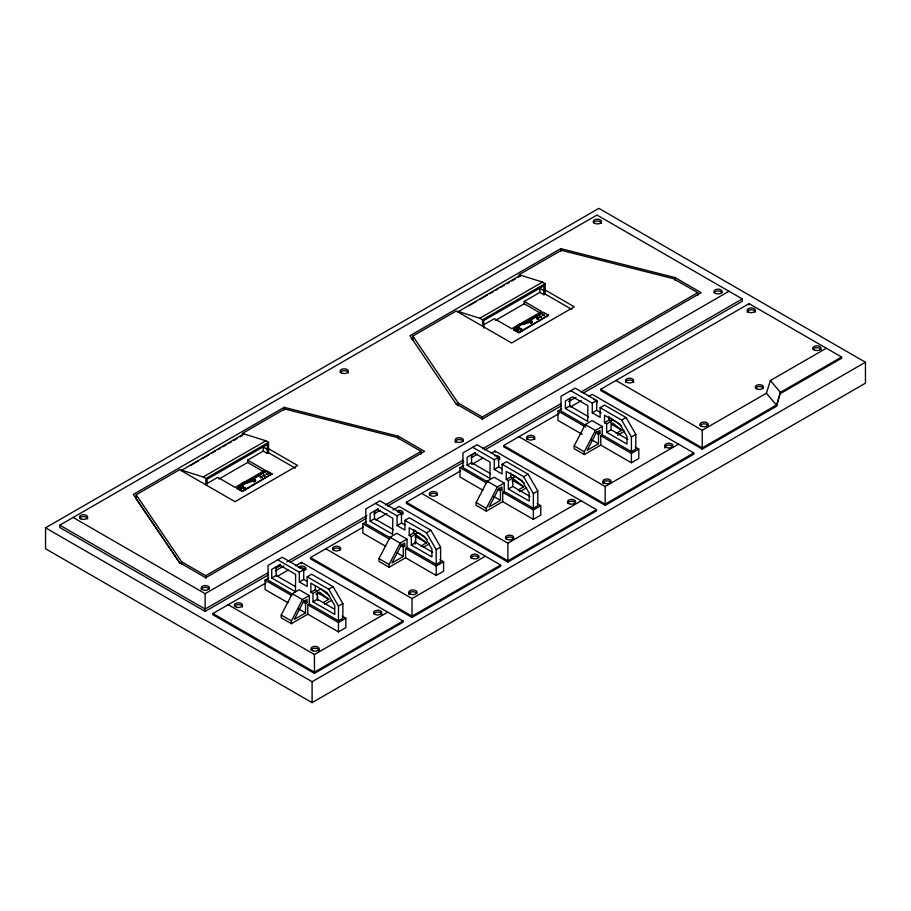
<?xml version="1.0" encoding="UTF-8"?>
<svg xmlns="http://www.w3.org/2000/svg" width="911" height="911" viewBox="0 0 911 911"><rect width="100%" height="100%" fill="white"/><g stroke="black" fill="none" stroke-linecap="round" stroke-linejoin="round"><path stroke-width="1.37" d="M253.975 481.646L254.249 480.689L253.417 480.348M254.454 481.566C251.379 477.797 258.667 480.701 253.85 481.896M529.724 322.061L530.384 321.276L531.067 322.87L532.081 322.54L531.91 321.344L530.908 321.105M529.906 322.107L530.532 321.594L530.817 322.824M264.964 476.032L263.974 474.779L263.085 475.667L264.862 475.667L263.7 475.303L262.983 476.032M268.085 474.232L267.094 472.98L266.206 473.868L267.982 473.868L266.821 473.504L266.103 474.232M254.123 480.188L255.137 479.858M254.317 480.302L255.262 480.359M531.91 322.369L531.409 321.207M615.973 380.479L702.244 430.288L766.413 393.245L770.364 380.536L826.334 348.23M780.385 393.609L841.582 358.274L841.582 357.032L749.093 303.636L600.736 389.282L600.736 390.534L702.244 449.134L776.423 406.317L780.385 392.368L770.364 380.536M342.16 616.109L345.85 618.25L345.85 627.622L338.459 631.892L307.816 614.208L291.395 623.682L281.237 617.829L281.237 615.05L292.283 593.699L299.15 589.736L309.307 595.589L309.307 603.97L338.459 620.801L342.878 618.25L342.878 603.526L333.141 586.673L311.596 574.237L307.178 576.777L307.178 586.49L299.332 581.958L299.332 572.245L277.787 559.809M291.395 623.682L291.395 620.915L302.429 599.563L309.307 595.589M439.899 559.684L443.6 561.814L443.6 571.197L436.198 575.467L405.554 557.771L389.134 567.257L378.987 561.392L378.987 558.614L390.022 537.262L396.9 533.299L407.046 539.164L407.046 547.534L436.198 564.365L440.617 561.814L440.617 547.101L430.88 530.236L409.335 517.801L404.917 520.352L404.917 530.065L397.071 525.533L397.071 515.82L375.537 503.384M389.134 567.257L389.134 564.478L400.18 543.127L407.046 539.164M537.069 503.589L540.758 505.719L540.758 515.091L533.368 519.361L502.724 501.676L486.303 511.162L476.146 505.298L476.146 502.519L487.191 481.167L494.058 477.205L504.216 483.069L504.216 491.439L533.368 508.27L537.775 505.719L537.775 491.006L528.05 474.141L506.505 461.706L502.086 464.257L502.086 473.971L494.24 469.438L494.24 459.725L472.695 447.29M486.303 511.162L486.303 508.384L497.338 487.032L504.216 483.069M635.104 446.982L638.793 449.123L638.793 458.495L631.403 462.765L600.759 445.08L584.327 454.555L574.181 448.702L574.181 445.923L585.226 424.572L592.093 420.609L602.251 426.462L602.251 434.832L631.403 451.662L635.81 449.123L635.81 434.399L626.085 417.545L604.54 405.099L600.121 407.65L600.121 417.363L592.275 412.831L592.275 403.117L570.73 390.682M584.327 454.555L584.327 451.776L595.373 430.436L602.251 426.462M532.081 322.54L530.965 323.041M262.072 477.785L261.184 476.897L260.295 477.785M544.596 315.673L543.708 314.785L542.819 315.673M239.946 487.863L240.094 488.535M240.982 488.467L240.982 487.863M45.55 527.822L598.903 208.357L865.45 362.236L865.45 383.178L312.097 702.643L45.55 548.764L45.55 527.822L312.097 681.713L865.45 362.236M267.959 575.137L205.134 611.418L59.819 527.526L59.819 525.157L596.978 215.042L742.283 298.933L742.283 301.29L583.359 393.051M284.164 407.342L133.325 494.422L179.535 562.577L205.738 577.711L424.572 451.366L398.369 436.232L284.164 407.342L284.164 410.018M456.149 403.88L482.352 419.014L701.197 292.67L674.983 277.536L560.777 248.646L409.95 335.726L456.65 404.757M180.036 563.453L136.194 498.784L136.194 494.764L179.604 469.7L235.004 501.688L297.658 465.521L268.54 448.713M412.808 340.088L412.808 336.068L456.229 311.004L511.618 342.991L574.272 306.825L545.154 290.005M181.175 470.611L243.829 433.864L265.864 440.799L268.54 442.347L268.54 452.733L295.232 468.14M190.968 465.168L198.325 460.92M202.003 458.791L209.359 454.543M211.807 453.131L215.497 451.002M217.945 449.59L220.394 448.178M222.853 446.754L226.532 444.636M228.98 443.213L231.428 441.801M233.888 440.389L237.566 438.259M240.014 436.847L242.474 435.435M457.8 311.915L520.443 275.168L542.478 282.103L545.154 283.651L545.154 294.025L571.846 309.444M411.168 339.04L413.628 337.617M457.777 312.131L460.226 310.719M468.812 305.766L476.168 301.518M479.846 299.389L487.203 295.141M489.662 293.729L493.341 291.6M495.789 290.188L498.237 288.764M500.697 287.352L504.375 285.234M506.823 283.811L509.283 282.399M511.731 280.975L515.41 278.857M517.858 277.445L520.318 276.022M181.175 470.042L203.21 476.965L265.864 440.799M457.8 311.346L479.835 318.269L542.478 282.103M203.21 476.965L205.886 478.514L268.54 442.347M479.835 318.269L482.511 319.818L545.154 283.651M206.74 483.718L217.752 477.353L235.163 487.408L265.033 470.156L247.633 460.112L247.633 462.458L218.947 479.015M247.633 460.112L263.245 451.093L267.299 453.439L268.54 452.733M483.354 325.022L494.377 318.656L511.777 328.712L541.646 311.46L524.246 301.416L524.246 303.762L495.573 320.319M524.246 301.416L539.859 292.397L543.924 294.743L545.154 294.025M242.326 487.408L245.458 489.708L242.269 491.553L237.042 488.547L240.242 486.201M241.21 485.631L266.729 470.896L271.956 473.914L246.425 489.15L241.21 485.631L246.425 488.649L271.956 473.914M237.042 488.547L239.172 487.317M241.21 486.144L266.729 470.896M513.667 329.338L516.856 327.505L513.667 329.839L518.883 332.356L522.071 331.012L518.883 332.857L513.667 329.839M548.57 315.217L543.355 312.2L517.824 326.935L523.051 329.953L548.57 315.217L523.051 330.454L517.824 327.436M523.905 323.929L542.136 313.407M237.042 488.034L242.269 491.052L245.458 489.207M136.194 494.764L181.631 561.791L205.738 575.706L421.11 451.366L421.11 454.042M412.808 336.068L458.244 403.095L482.352 417.01L697.724 292.67L697.724 295.346M73.131 517.471L205.134 593.687L728.971 291.247M280.486 564.285L271.74 569.329L271.74 578.018L295.471 591.717L295.642 574.374L279.324 564.957M475.189 452.642L467.115 457.288L467.115 465.225L489.902 478.377L490.084 462.116L474.415 453.074M378.111 508.885L370.082 513.519L370.082 521.251L392.618 534.256L392.789 518.291L377.302 509.351M268.403 572.518L205.134 609.06L59.819 525.157M275.794 568.259L280.713 565.412M286.874 561.859L366.871 515.672M374.262 511.413L377.951 509.272M385.342 505.013L462.879 460.249M471.499 455.272L475.189 453.143M482.579 448.872L561.347 403.391M581.047 392.026L742.283 298.933M275.361 570.878L283.981 565.89M290.142 562.338L366.529 518.234M373.92 513.975L380.081 510.411M387.471 506.14L463.858 462.048M471.249 457.777L477.41 454.225M484.8 449.954L561.187 405.85M568.578 401.58L575.968 397.321M288.013 602.763L265.078 589.531L265.078 580.148L268.779 578.018M385.752 546.338L362.817 533.094L362.817 523.723L366.518 521.582M482.921 490.243L459.987 477L459.987 467.616L463.688 465.487M582.152 434.342L558.022 420.404L558.022 411.02L561.711 408.891M271.74 578.018L276.158 575.467L295.141 586.433M370.082 521.251L374.501 518.701L393.472 529.655M467.115 465.225L471.534 462.674L490.722 473.754M565.401 408.481L587.697 421.349L587.868 405.657L572.552 396.82L565.401 400.954L565.401 408.481L569.819 405.93L588.586 416.771M295.415 565.913L301.53 562.383L403.038 620.995L403.038 622.224L314.432 673.377L212.923 614.777L212.923 613.536L266.08 582.846M277.081 576.492L288.081 570.149M588.586 396.49L592.275 394.361L693.795 452.972L693.795 454.202L605.189 505.366L503.669 446.754L503.669 445.525L559.274 413.412M570.275 407.069L581.275 400.715M392.96 509.978L399.109 506.425L500.629 565.036L500.629 566.266L412.023 617.419L310.503 558.819L310.503 557.578L363.421 527.025M375.731 519.919L386.89 513.485M491.291 453.177L494.98 451.047L596.5 509.659L596.5 510.889L507.882 562.041L406.374 503.441L406.374 502.2L460.75 470.805M471.761 464.451L482.762 458.108M299.332 572.245L303.739 569.705L303.739 579.419L299.332 581.958M397.071 515.82L401.489 513.269L401.489 522.982L397.071 525.533M494.24 459.725L498.647 457.174L498.647 466.887L494.24 469.438M592.275 403.117L596.682 400.567L596.682 410.28L601.169 412.877M592.275 412.831L596.682 410.28M329.463 595.783L320.626 588.905L312.997 593.46L312.997 601.841L334.77 614.413L334.77 605.713L327.197 592.594L310.867 583.165L310.867 592.23L315.286 589.69L317.404 590.909L317.404 599.29L334.348 609.06M427.213 539.346L418.377 532.48L411.328 536.693L411.328 545.063L431.916 556.951L431.916 549.219L424.697 536.704L409.198 527.765L409.198 535.463L413.617 532.912L415.746 534.142L415.746 542.512L432.702 552.305M512.153 474.426L515.535 476.373L508.372 480.666L508.372 489.036L529.211 501.073L529.211 493.136L521.912 480.496L506.243 471.454L506.243 479.437L510.661 476.886L512.779 478.116L512.779 486.485L529.951 496.393M611.065 421.372L606.646 423.922L606.646 432.292L626.996 444.044L626.996 436.517L619.844 424.116L604.517 415.279L604.517 422.693L608.935 420.142L611.065 421.372L611.065 429.741L627.827 439.421M611.281 421.098L613.57 419.777M316.026 594.177L319.579 592.127L328.814 599.313L323.166 602.57M414.96 537.069L417.329 535.691L426.553 542.876L420.905 546.144M512.119 480.974L514.487 479.596L523.723 486.781L518.074 490.05M316.402 594.758L318.668 593.448L328.814 599.313M307.178 576.777L328.723 589.223L333.141 586.673M404.917 520.352L426.462 532.787L430.88 530.236M502.086 464.257L523.631 476.692L528.05 474.141M600.121 407.65L621.666 420.096L626.085 417.545M305.549 603.515L307.041 602.661L307.041 599.518L303.477 601.579L294.253 619.423L305.549 612.898L305.549 603.515L303.295 602.217M403.288 547.09L404.78 546.224L404.78 543.093L401.227 545.142L391.992 562.987L403.288 556.462L403.288 547.09L399.906 545.131M500.458 490.983L501.95 490.129L501.95 486.986L498.385 489.048L489.161 506.892L500.458 500.367L500.458 490.983L498.203 489.685M598.493 434.388L599.985 433.534L599.985 430.391L596.42 432.44L587.196 450.285L598.493 443.771L598.493 434.388L595.111 432.44M307.816 614.208L307.816 604.824L309.307 603.97M312.997 601.841L317.404 599.29M405.554 557.771L405.554 548.399L407.046 547.534M411.328 545.063L415.746 542.512M502.724 501.676L502.724 492.293L504.216 491.439M508.372 489.036L512.779 486.485M600.759 445.08L600.759 435.697L602.251 434.832M606.646 432.292L611.065 429.741M616.109 433.442L621.757 430.186L612.522 423M324.635 604.346L331.672 600.281M423.558 547.238L429.423 543.844M519.543 491.815L526.581 487.749M617.578 435.219L624.616 431.154M338.459 620.801L338.459 606.077L342.878 603.526M436.198 564.365L436.198 549.652L440.617 547.101M533.368 508.27L533.368 493.546L537.775 491.006M631.403 451.662L631.403 436.95L635.81 434.399M307.816 604.824L338.459 622.52L345.85 618.25M405.554 548.399L436.198 566.084L443.6 561.814M502.724 492.293L533.368 509.989L540.758 505.719M600.759 435.697L631.403 453.393L638.793 449.123M518.94 436.711L605.189 486.497L678.524 444.158M228.183 604.722L314.432 654.519L387.779 612.181M325.774 548.764L412.023 598.561L485.358 556.222M421.634 493.386L507.882 543.184L581.229 500.845M841.582 357.032L780.385 392.368L776.423 406.317M693.795 452.972L605.189 504.125L503.669 445.525M403.038 620.995L314.432 672.147L212.923 613.536M500.629 565.036L412.023 616.189L310.503 557.578M596.5 509.659L507.882 560.812L406.374 502.2M538.31 319.305C540.291 317.95 535.315 317.95 537.285 319.305M529.895 321.435L531.398 320.945M529.792 321.606L531.58 321.025M529.735 321.822L531.762 321.162M529.917 321.936L531.91 321.344M530.771 321.834L532.035 321.572M530.453 322.118L524.429 324.088A7.584 4.76 -64.6 0 1 522.037 324.122L520.955 323.735A3.28 2.05 -64.6 0 0 519.452 323.952L519.179 324.111A2.972 1.72 -60 0 0 517.084 327.755L517.084 329.463M530.862 321.993L531.876 321.663M530.919 322.175L532.115 321.822M530.954 322.369L532.149 322.084M530.942 322.54L532.138 322.323M253.281 480.131L254.784 479.641M253.178 480.302L254.966 479.721M253.304 480.632L255.296 480.051M252.632 481.213L247.815 482.796A7.584 4.76 -64.6 0 1 245.606 482.887M254.158 480.53L255.422 480.268M254.328 481.065L255.501 480.518M254.328 481.236L255.535 480.78M254.511 481.35L255.524 481.019M517.084 329.896L516.446 329.247L517.79 329.361M697.724 292.67L673.582 278.72L561.335 250.32L518.871 274.837L520.443 275.748L520.443 275.168M543.924 290.723L539.859 288.377L539.859 292.397M524.246 303.762L540.496 313.133M517.904 328.097L522.071 330.511M517.904 328.609L522.071 331.012M600.736 389.282L702.244 447.893L776.423 405.065L766.413 393.245M596.682 400.567L575.148 388.143L560.994 396.308L560.994 411.02L584.919 424.833M610.188 417.819L612.443 419.128M611.6 424.321L621.757 430.186M604.517 422.693L606.646 423.922M585.226 424.572L595.373 430.436M596.591 431.575L599.985 433.534M558.022 411.02L585.773 427.054M591.717 439.854L598.493 443.771M574.181 445.923L584.327 451.776M498.647 457.174L477.113 444.739L462.97 452.904L462.97 467.616L488.08 482.124M498.647 466.887L502.018 468.823M513.565 480.928L523.723 486.781M506.243 479.437L508.372 480.666M487.191 481.167L497.338 487.032M498.568 488.171L501.95 490.129M459.987 467.616L486.542 482.955M421.11 451.366L396.968 437.417L284.71 409.016L242.258 433.534L243.829 434.445L243.829 433.864M493.694 496.461L500.458 500.367M476.146 502.519L486.303 508.384M401.489 513.269L379.955 500.834L365.801 508.998L365.801 523.723L390.921 538.219M413.867 529.872L416.122 531.17M401.489 522.982L404.848 524.918M267.299 449.419L263.245 447.073L263.245 451.093M416.407 537.023L426.553 542.876M409.198 535.463L411.328 536.693M390.022 537.262L400.18 543.127M401.398 544.266L404.78 546.224M362.817 523.723L389.373 539.05M267.777 472L271.956 474.415M247.633 462.458L262.71 471.158M396.524 552.556L403.288 556.462M378.987 558.614L389.134 564.478M242.326 487.909L245.458 489.708M303.739 569.705L282.205 557.27L268.062 565.435L268.062 580.148L293.171 594.655M303.739 579.419L307.109 581.355M310.867 592.23L312.997 593.46M292.283 593.699L302.429 599.563M303.659 600.702L307.041 602.661M265.078 580.148L291.634 595.487M298.785 608.992L305.549 612.898M281.237 615.05L291.395 620.915M614.674 420.643L621.302 425.79M516.639 477.239L524.372 483.251M541.578 317.028L540.075 316.664L539.699 317.472M621.666 420.096L631.403 436.95M523.631 476.692L533.368 493.546M426.462 532.787L436.198 549.652M328.723 589.223L338.459 606.077M749.093 303.636L749.093 304.878M702.244 430.288L702.244 449.134M674.983 277.536L674.983 280.212M631.403 453.393L631.403 462.765M608.935 416.441L608.935 420.142M605.189 486.497L605.189 505.366M569.819 398.403L569.819 405.93M560.777 248.646L560.777 251.322M543.924 294.743L543.924 285.792L483.741 320.535L483.741 328.142M533.368 509.989L533.368 519.361M510.661 472.889L510.661 476.886M507.882 543.184L507.882 562.041M494.98 451.047L494.98 452.277M482.511 319.818L482.511 326.184M482.352 417.01L482.352 419.686M471.534 454.748L471.534 462.674M458.244 403.095L458.244 405.771M436.198 566.084L436.198 575.467M415.257 540.029L415.257 544.049M413.617 530.35L413.617 532.912M412.023 598.561L412.023 617.419M398.369 436.232L398.369 438.908M374.501 510.969L374.501 518.701M338.459 622.52L338.459 631.892M317.518 596.454L317.518 600.474M315.286 585.796L315.286 589.69M314.432 654.519L314.432 673.377M312.097 681.713L312.097 702.643M301.53 562.383L301.53 563.613M276.158 566.779L276.158 575.467M267.299 453.439L267.299 444.488L207.127 479.232L207.127 484.162M205.886 478.514L205.886 484.88M205.738 575.706L205.738 578.383M205.134 593.687L205.134 611.418M181.631 561.791L181.631 564.467M396.9 510.695A4.099 2.369 0 0 1 402.503 511.561A4.099 2.369 0 0 1 400.999 514.795M494.616 455.751A4.099 2.369 0 0 1 499.467 457.128A4.099 2.369 0 0 1 497.725 460.089M596.557 400.658A4.099 2.369 0 0 1 596.557 403.026M594.063 399.553A4.099 2.369 0 0 1 595.908 400.168M517.084 328.518A1.64 0.945 0 0 1 518.666 329.714A1.64 0.945 0 0 1 516.264 330.283A1.64 0.945 0 0 1 515.922 328.791M516.264 328.643A1.64 0.945 0 0 1 516.651 328.552M517.402 330.146A1.23 0.706 0 0 1 515.854 329.406A1.23 0.706 0 0 1 517.596 328.825A1.23 0.706 0 0 1 517.949 329.964M298.307 567.268A4.099 2.369 0 0 1 305.105 567.018A4.099 2.369 0 0 1 302.919 570.741M244.33 482.431A3.28 2.05 -64.6 0 0 242.838 482.648L242.565 482.807A2.972 1.72 -60 0 0 240.458 486.451M240.891 486.246A1.64 0.945 0 0 1 241.802 487.704A1.64 0.945 0 0 1 240.458 489.105A1.64 0.945 0 0 1 239.046 487.692M241.802 487.704A1.64 0.945 0 0 1 239.115 487.704A1.64 0.945 0 0 1 240.037 486.246M241.073 486.542A1.23 0.706 0 0 1 241.335 487.658A1.23 0.706 0 0 1 239.399 487.51A1.23 0.706 0 0 1 240.14 486.474M241.529 487.806A1.23 0.706 0 0 1 240.458 488.877A1.23 0.706 0 0 1 239.399 487.806M234.469 606.373A4.099 2.369 0 0 1 238.967 604.642A4.099 2.369 0 0 1 242.531 606.988M299.799 568.248A4.099 2.369 0 0 1 305.823 569.682M311.118 649.964A4.099 2.369 0 0 1 316.14 648.29A4.099 2.369 0 0 1 319.044 651.194M373.726 613.82A4.099 2.369 0 0 1 378.224 612.09A4.099 2.369 0 0 1 381.8 614.435M408.948 594.712A4.099 2.369 0 0 1 411.852 591.808A4.099 2.369 0 0 1 416.874 593.494M470.873 557.737A4.099 2.369 0 0 1 474.836 555.983A4.099 2.369 0 0 1 478.799 557.737M332.663 549.8A4.099 2.369 0 0 1 336.626 548.046A4.099 2.369 0 0 1 340.589 549.8M397.879 512.301A4.099 2.369 0 0 1 402.913 513.975M429.388 495.094A4.099 2.369 0 0 1 433.351 493.341A4.099 2.369 0 0 1 437.314 495.094M505.673 538.777A4.099 2.369 0 0 1 509.636 537.023A4.099 2.369 0 0 1 513.599 538.777M497.725 457.823A4.099 2.369 0 0 1 499.638 459.269M567.599 503.031A4.099 2.369 0 0 1 571.561 501.278A4.099 2.369 0 0 1 575.524 503.031M664.928 448.064A4.099 2.369 0 0 1 667.831 445.16A4.099 2.369 0 0 1 672.853 446.834M602.866 483.194A4.099 2.369 0 0 1 606.43 480.849A4.099 2.369 0 0 1 610.928 482.579M526.581 439.512A4.099 2.369 0 0 1 530.68 437.143A4.099 2.369 0 0 1 534.78 439.512M625.47 382.426A4.099 2.369 0 0 1 629.569 380.058A4.099 2.369 0 0 1 633.669 382.426M747.179 312.154A4.099 2.369 0 0 1 751.279 309.786A4.099 2.369 0 0 1 755.378 312.154M700.092 425.619A4.099 2.369 0 0 1 704.055 423.866A4.099 2.369 0 0 1 708.018 425.619M755.458 388.268A4.099 2.369 0 0 1 759.421 386.515A4.099 2.369 0 0 1 763.384 388.268M812.976 349.391A4.099 2.369 0 0 1 817.474 347.66A4.099 2.369 0 0 1 821.039 350.006M201.183 589.747A4.099 2.369 0 0 1 204.747 587.39A4.099 2.369 0 0 1 209.245 589.132M79.587 518.313A4.099 2.369 0 0 1 84.085 516.583A4.099 2.369 0 0 1 87.661 518.928M714.087 292.761A4.099 2.369 0 0 1 718.05 291.008A4.099 2.369 0 0 1 722.013 292.761M593.403 222.774A4.099 2.369 0 0 1 597.901 221.043A4.099 2.369 0 0 1 601.465 223.389M455.272 442.518A4.099 2.369 0 0 1 458.165 439.626A4.099 2.369 0 0 1 463.187 441.3M340.247 372.405A4.099 2.369 0 0 1 344.745 370.675A4.099 2.369 0 0 1 348.321 373.02M260.193 476.829C261.685 479.232 263.051 475.075 260.193 476.829M536.807 318.133C538.31 320.535 539.676 316.368 536.807 318.133M539.597 316.527C541.088 318.918 542.466 314.762 539.597 316.527M542.717 314.716C544.22 317.119 545.587 312.963 542.717 314.716M471.932 558.181A4.099 2.369 0 0 0 478.799 557.122A4.099 2.369 0 0 0 473.766 554.218A4.099 2.369 0 0 0 471.932 558.181M333.722 550.244A4.099 2.369 0 0 0 340.589 549.185A4.099 2.369 0 0 0 335.555 546.281A4.099 2.369 0 0 0 333.722 550.244M410.007 593.938A4.099 2.369 0 0 0 416.874 592.867A4.099 2.369 0 0 0 411.852 589.975A4.099 2.369 0 0 0 410.007 593.938M569.512 503.851A4.099 2.369 0 0 0 575.661 501.802A4.099 2.369 0 0 0 569.512 499.752A4.099 2.369 0 0 0 569.512 503.851M506.732 539.221A4.099 2.369 0 0 0 513.599 538.162A4.099 2.369 0 0 0 508.577 535.258A4.099 2.369 0 0 0 506.732 539.221M430.447 495.538A4.099 2.369 0 0 0 437.314 494.479A4.099 2.369 0 0 0 432.292 491.576A4.099 2.369 0 0 0 430.447 495.538M665.987 447.278A4.099 2.369 0 0 0 672.853 446.219A4.099 2.369 0 0 0 667.831 443.315A4.099 2.369 0 0 0 665.987 447.278M604.073 483.035A4.099 2.369 0 0 0 610.928 481.965A4.099 2.369 0 0 0 605.906 479.072A4.099 2.369 0 0 0 604.073 483.035M527.776 439.341A4.099 2.369 0 0 0 534.643 438.282A4.099 2.369 0 0 0 529.621 435.378A4.099 2.369 0 0 0 527.776 439.341M626.666 382.256A4.099 2.369 0 0 0 633.532 381.197A4.099 2.369 0 0 0 628.51 378.293A4.099 2.369 0 0 0 626.666 382.256M701.151 426.075A4.099 2.369 0 0 0 708.018 425.004A4.099 2.369 0 0 0 702.996 422.112A4.099 2.369 0 0 0 701.151 426.075M748.375 311.983A4.099 2.369 0 0 0 755.242 310.924A4.099 2.369 0 0 0 750.22 308.02A4.099 2.369 0 0 0 748.375 311.983M756.517 388.712A4.099 2.369 0 0 0 763.384 387.653A4.099 2.369 0 0 0 758.351 384.749A4.099 2.369 0 0 0 756.517 388.712M814.035 349.835A4.099 2.369 0 0 0 820.902 348.776A4.099 2.369 0 0 0 815.88 345.873A4.099 2.369 0 0 0 814.035 349.835M516.264 329.281A1.64 0.945 0 0 0 518.723 328.461A1.64 0.945 0 0 0 516.264 327.641A1.64 0.945 0 0 0 516.264 329.281M516.469 329.076A1.23 0.706 0 0 0 518.313 328.461A1.23 0.706 0 0 0 516.469 327.846A1.23 0.706 0 0 0 516.469 329.076M80.658 518.758A4.099 2.369 0 0 0 87.513 517.699A4.099 2.369 0 0 0 82.491 514.795A4.099 2.369 0 0 0 80.658 518.758M202.39 589.576A4.099 2.369 0 0 0 209.245 588.517A4.099 2.369 0 0 0 204.223 585.614A4.099 2.369 0 0 0 202.39 589.576M716 293.581A4.099 2.369 0 0 0 722.15 291.531A4.099 2.369 0 0 0 716 289.482A4.099 2.369 0 0 0 716 293.581M594.462 223.218A4.099 2.369 0 0 0 601.328 222.159A4.099 2.369 0 0 0 596.306 219.266A4.099 2.369 0 0 0 594.462 223.218M456.331 441.744A4.099 2.369 0 0 0 463.187 440.685A4.099 2.369 0 0 0 458.165 437.781A4.099 2.369 0 0 0 456.331 441.744M341.318 372.85A4.099 2.369 0 0 0 348.173 371.79A4.099 2.369 0 0 0 343.151 368.887A4.099 2.369 0 0 0 341.318 372.85M236.382 607.193A4.099 2.369 0 0 0 242.531 605.143A4.099 2.369 0 0 0 236.382 603.093A4.099 2.369 0 0 0 236.382 607.193M313.031 650.796A4.099 2.369 0 0 0 319.18 648.746A4.099 2.369 0 0 0 313.031 646.685A4.099 2.369 0 0 0 313.031 650.796M374.797 614.265A4.099 2.369 0 0 0 381.652 613.205A4.099 2.369 0 0 0 376.63 610.302A4.099 2.369 0 0 0 374.797 614.265"/></g></svg>
